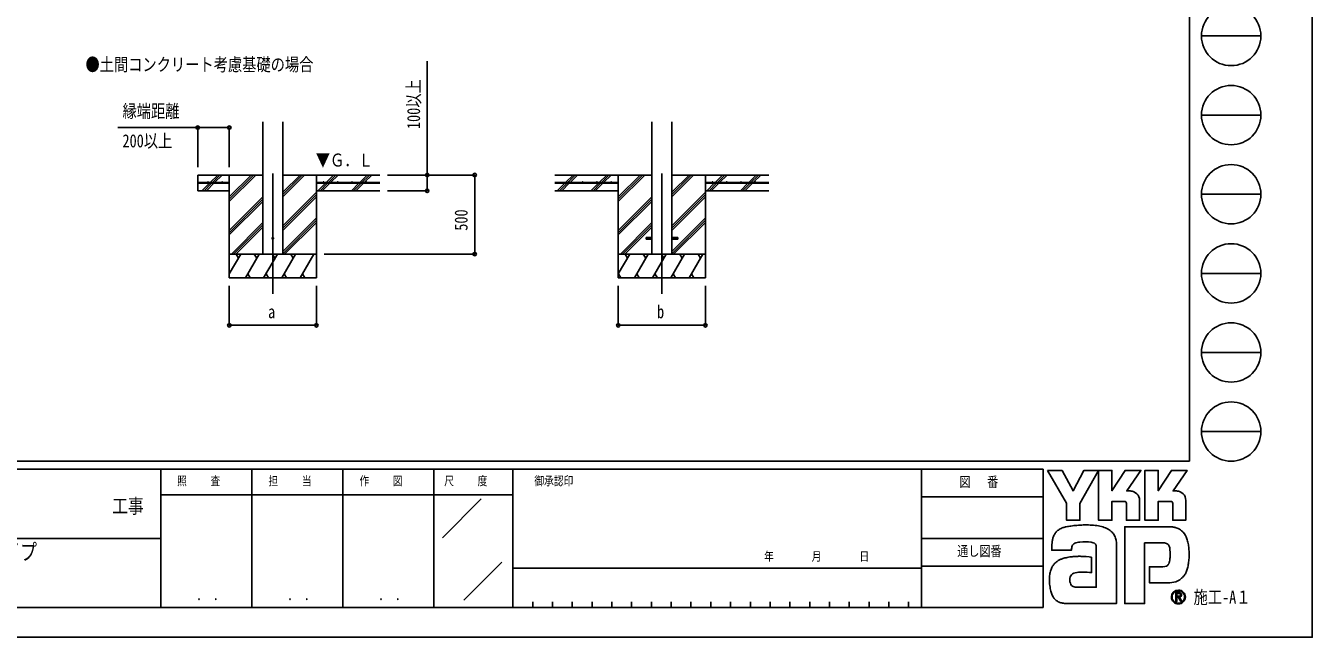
# Model space of a CAD drawing. Units: millimetres, scale not verified. Extents: x -10512 to 10512, y -7425 to 7425.
# Drawn here: x 2385 to 10512, y -7425 to -3560 of the extents above; entities that cross this region are included whole.
import ezdxf
from ezdxf.enums import TextEntityAlignment as Align

# ---------------------------------------------------------------- set-up
doc = ezdxf.new("R2010")
doc.units = ezdxf.units.MM
doc.header["$LTSCALE"] = 30
for name, color, linetype in [('0-2_USER1', 3, 'Continuous'), ('0-3_YKK_12', 2, 'Continuous'), ('0-4_YKK_13', 4, 'Continuous'), ('0-5_YKK_A1', 4, 'Continuous'), ('0-6_YKK_D', 6, 'Continuous'), ('0-7_YKK_ZWAK', 7, 'Continuous')]:
    doc.layers.add(name, color=color, linetype=linetype)
doc.styles.add('ＭＳ ゴシック', font='')
doc.styles.get('ＭＳ ゴシック').set_extended_font_data('MS Gothic')

msp = doc.modelspace()

# ---------------------------------------------------------------- linework, layer by layer
at = {"layer": '0-3_YKK_12'}
for p, q in [((3946.05, -4494.29), (3946.05, -5253.5)), ((6403.44, -4494.29), (6403.44, -5253.5))]:
    msp.add_line(p, q, dxfattribs=at)
at = {"layer": '0-4_YKK_13'}
for p, q in [((6303.44, -4899), (6303.44, -4908)), ((6303.44, -4899), (6340.94, -4899)), ((6303.44, -4908), (6340.94, -4908)), ((6465.94, -4899), (6503.44, -4899)), ((6465.94, -4908), (6503.44, -4908)), ((6503.44, -4899), (6503.44, -4908))]:
    msp.add_line(p, q, dxfattribs=at)
msp.add_circle((3946.05, -4903.5), 5, dxfattribs=at)
at = {"layer": '0-5_YKK_A1'}
for p, q in [((3883.55, -5003.5), (3883.55, -4168.15)), ((4008.55, -5003.5), (4008.55, -4168.15)), ((6340.94, -4167.15), (6340.94, -5003.5)), ((6465.94, -4167.15), (6465.94, -5003.5)), ((3883.55, -4503.5), (3471.05, -4503.5)), ((3471.05, -4503.5), (3471.05, -4603.5)), ((3671.05, -4551), (3471.05, -4551)), ((3550.01, -4551), (3597.51, -4503.5)), ((3564.16, -4551), (3611.66, -4503.5)), ((3578.3, -4551), (3625.8, -4503.5)), ((3671.05, -4503.5), (3671.05, -5153.5)), ((3671.05, -4670.38), (3837.93, -4503.5)), ((3671.05, -4656.24), (3823.79, -4503.5)), ((3671.05, -4642.1), (3809.65, -4503.5)), ((3671.05, -4551), (3671.05, -4556)), ((4008.55, -4641.25), (4146.3, -4503.5)), ((4008.55, -4627.11), (4132.16, -4503.5)), ((4008.55, -4612.96), (4118.01, -4503.5)), ((4008.55, -4503.5), (4621.05, -4503.5)), ((4221.05, -4503.5), (4221.05, -5153.5)), ((4221.05, -4551), (4621.05, -4551)), ((4221.05, -4551), (4221.05, -4556)), ((4282.65, -4551), (4330.15, -4503.5)), ((4296.79, -4551), (4344.29, -4503.5)), ((4310.93, -4551), (4358.43, -4503.5)), ((4494.78, -4551), (4542.28, -4503.5)), ((4508.92, -4551), (4556.42, -4503.5)), ((4523.06, -4551), (4570.56, -4503.5)), ((6340.94, -4503.5), (5728.44, -4503.5)), ((6128.44, -4551), (5728.44, -4551)), ((5795.27, -4551), (5842.77, -4503.5)), ((5809.41, -4551), (5811.08, -4549.33)), ((5814.27, -4546.14), (5856.91, -4503.5)), ((5823.56, -4551), (5871.06, -4503.5)), ((6007.4, -4551), (6054.9, -4503.5)), ((6021.55, -4551), (6069.05, -4503.5)), ((6035.69, -4551), (6083.19, -4503.5)), ((6128.44, -4503.5), (6128.44, -5153.5)), ((6128.44, -4670.38), (6295.32, -4503.5)), ((6128.44, -4656.24), (6281.18, -4503.5)), ((6128.44, -4642.1), (6267.04, -4503.5)), ((6128.44, -4551), (6128.44, -4556)), ((6465.94, -4641.25), (6603.69, -4503.5)), ((6465.94, -4627.11), (6589.55, -4503.5)), ((6465.94, -4612.96), (6575.4, -4503.5)), ((6465.94, -4503.5), (7078.44, -4503.5)), ((6678.44, -4503.5), (6678.44, -5153.5)), ((6678.44, -4551), (7078.44, -4551)), ((6678.44, -4551), (6678.44, -4556)), ((6740.04, -4551), (6787.54, -4503.5)), ((6754.18, -4551), (6801.68, -4503.5)), ((6768.32, -4551), (6815.82, -4503.5)), ((6952.17, -4551), (6999.67, -4503.5)), ((6966.31, -4551), (7013.81, -4503.5)), ((6980.45, -4551), (7027.95, -4503.5)), ((3671.05, -4556), (3471.05, -4556)), ((3671.05, -4603.5), (3471.05, -4603.5)), ((3498.92, -4602.1), (3545.01, -4556)), ((3511.66, -4603.5), (3559.16, -4556)), ((3525.8, -4603.5), (3573.3, -4556)), ((4008.55, -4825.09), (4221.05, -4612.6)), ((4008.55, -4839.24), (4221.05, -4626.74)), ((4221.05, -4556), (4621.05, -4556)), ((4221.05, -4603.5), (4621.05, -4603.5)), ((4230.15, -4603.5), (4277.65, -4556)), ((4244.29, -4603.5), (4291.79, -4556)), ((4258.43, -4603.5), (4305.93, -4556)), ((4442.28, -4603.5), (4489.78, -4556)), ((4456.42, -4603.5), (4503.92, -4556)), ((4470.56, -4603.5), (4518.06, -4556)), ((6128.44, -4556), (5728.44, -4556)), ((6128.44, -4603.5), (5728.44, -4603.5)), ((5742.77, -4603.5), (5790.27, -4556)), ((5756.91, -4603.5), (5804.41, -4556)), ((5771.06, -4603.5), (5818.56, -4556)), ((5956.31, -4602.1), (6002.4, -4556)), ((5969.04, -4603.5), (6016.55, -4556)), ((5983.19, -4603.5), (6030.69, -4556)), ((6465.94, -4825.09), (6678.44, -4612.6)), ((6465.94, -4839.24), (6678.44, -4626.74)), ((6678.44, -4556), (7078.44, -4556)), ((6678.44, -4603.5), (7078.44, -4603.5)), ((6687.53, -4603.5), (6735.04, -4556)), ((6701.68, -4603.5), (6749.18, -4556)), ((6715.82, -4603.5), (6763.32, -4556)), ((6899.67, -4603.5), (6947.17, -4556)), ((6913.81, -4603.5), (6961.31, -4556)), ((6927.95, -4603.5), (6975.45, -4556)), ((3671.05, -4854.23), (3883.55, -4641.73)), ((3671.05, -4868.37), (3883.55, -4655.87)), ((3671.05, -4882.51), (3883.55, -4670.01)), ((4008.55, -4853.38), (4221.05, -4640.88)), ((6128.44, -4854.23), (6340.94, -4641.73)), ((6128.44, -4868.37), (6340.94, -4655.87)), ((6128.44, -4882.51), (6340.94, -4670.01)), ((6465.94, -4853.38), (6678.44, -4640.88)), ((4008.55, -4987.22), (4221.05, -4774.73)), ((4008.55, -5001.37), (4221.05, -4788.87)), ((6465.94, -4987.22), (6678.44, -4774.73)), ((6465.94, -5001.37), (6678.44, -4788.87)), ((3683.91, -5003.5), (3883.55, -4803.86)), ((3698.05, -5003.5), (3883.55, -4818)), ((3712.19, -5003.5), (3883.55, -4832.14)), ((4020.56, -5003.5), (4221.05, -4803.01)), ((6141.3, -5003.5), (6340.94, -4803.86)), ((6155.44, -5003.5), (6340.94, -4818)), ((6169.58, -5003.5), (6340.94, -4832.14)), ((6477.95, -5003.5), (6678.44, -4803.01)), ((4221.05, -5003.5), (3671.05, -5003.5)), ((3671.05, -5128.95), (3743.48, -5003.5)), ((3728.48, -5029.48), (3713.48, -5003.5)), ((3772.35, -5153.5), (3858.95, -5003.5)), ((3843.95, -5029.48), (3828.95, -5003.5)), ((3887.82, -5153.5), (3974.42, -5003.5)), ((3959.42, -5029.48), (3944.42, -5003.5)), ((4003.29, -5153.5), (4089.89, -5003.5)), ((4074.89, -5029.48), (4059.89, -5003.5)), ((4118.76, -5153.5), (4205.36, -5003.5)), ((4175.36, -5003.5), (4175.36, -5003.5)), ((6678.44, -5003.5), (6128.44, -5003.5)), ((6128.44, -5128.95), (6200.87, -5003.5)), ((6185.87, -5029.48), (6170.86, -5003.5)), ((6229.73, -5153.5), (6316.34, -5003.5)), ((6301.34, -5029.48), (6286.34, -5003.5)), ((6345.2, -5153.5), (6431.81, -5003.5)), ((6416.81, -5029.48), (6401.8, -5003.5)), ((6460.67, -5153.5), (6547.28, -5003.5)), ((6532.28, -5029.48), (6517.28, -5003.5)), ((6576.14, -5153.5), (6662.75, -5003.5)), ((6647.75, -5029.48), (6632.75, -5003.5)), ((3671.05, -5153.5), (4221.05, -5153.5)), ((3787.34, -5127.52), (3802.34, -5153.5)), ((3902.81, -5127.52), (3917.81, -5153.5)), ((4018.29, -5127.52), (4033.29, -5153.5)), ((4133.76, -5127.52), (4148.75, -5153.5)), ((6128.44, -5153.5), (6678.44, -5153.5)), ((6129.26, -5127.52), (6144.26, -5153.5)), ((6244.73, -5127.52), (6259.73, -5153.5)), ((6360.2, -5127.52), (6375.2, -5153.5)), ((6475.67, -5127.52), (6490.67, -5153.5)), ((6591.14, -5127.52), (6606.14, -5153.5))]:
    msp.add_line(p, q, dxfattribs=at)
for centre in [(3536.05, -4548.5), (3626.05, -4548.5), (4266.05, -4548.5), (4356.05, -4548.5), (4446.05, -4548.5), (4536.05, -4548.5), (5813.44, -4548.5), (5903.44, -4548.5), (5993.44, -4548.5), (6083.44, -4548.5), (6723.44, -4548.5), (6813.44, -4548.5), (6903.44, -4548.5), (6993.44, -4548.5)]:
    msp.add_circle(centre, 2.5, dxfattribs=at)
at = {"layer": '0-6_YKK_D'}
for p, q in [((3471.05, -4203.5), (2966.51, -4203.5)), ((3471.05, -4453.5), (3471.05, -4202.5)), ((3471.05, -4203.5), (3671.05, -4203.5)), ((3671.05, -4453.5), (3671.05, -4202.5)), ((4671.05, -4503.5), (5222.05, -4503.5)), ((4671.05, -4503.5), (4922.05, -4503.5)), ((5221.05, -5003.5), (5221.05, -4503.5)), ((4671.05, -4603.5), (4922.05, -4603.5)), ((4271.05, -5003.5), (5222.05, -5003.5)), ((3671.05, -5203.5), (3671.05, -5454.5)), ((4221.05, -5203.5), (4221.05, -5454.5)), ((6128.44, -5203.5), (6128.44, -5454.5)), ((6678.44, -5203.5), (6678.44, -5454.5)), ((3671.05, -5453.5), (4221.05, -5453.5)), ((6128.44, -5453.5), (6678.44, -5453.5))]:
    msp.add_line(p, q, dxfattribs=at)
msp.add_lwpolyline([(4921.05, -4603.5), (4921.05, -4503.5), (4921.05, -3785.1)], dxfattribs=at)
for centre in [(3471.05, -4203.5), (3671.05, -4203.5), (4921.05, -4503.5), (5221.05, -4503.5), (4921.05, -4603.5), (5221.05, -5003.5), (3671.05, -5453.5), (4221.05, -5453.5), (6128.44, -5453.5), (6678.44, -5453.5)]:
    msp.add_circle(centre, 10.62, dxfattribs=at)
at = {"layer": '0-7_YKK_ZWAK'}
for p, q in [((9737.55, 6937.5), (9737.55, -6312.5)), ((9812.55, -3625), (10187.55, -3625)), ((9812.55, -4125), (10187.55, -4125)), ((9812.55, -4625), (10187.55, -4625)), ((9812.55, -5125), (10187.55, -5125)), ((9812.55, -5625), (10187.55, -5625)), ((9812.55, -6125), (10187.55, -6125)), ((9737.55, -6312.5), (-9762.45, -6312.5)), ((3237.55, -6362.5), (-12.45, -6362.5)), ((3812.55, -6362.5), (3812.55, -7237.5)), ((4387.55, -6362.5), (4387.55, -7237.5)), ((4962.55, -6362.5), (4962.55, -7237.5)), ((5462.55, -6362.5), (4962.55, -6362.5)), ((8043.8, -6362.5), (5462.55, -6362.5)), ((5462.55, -6362.5), (5462.55, -7237.5)), ((8043.8, -6362.5), (8043.8, -7237.5)), ((8812.55, -6362.5), (8043.8, -6362.5)), ((8812.55, -6362.5), (8812.55, -7237.5)), ((4962.55, -6525), (3237.55, -6525)), ((4962.55, -6525), (5462.55, -6525)), ((5017.76, -6795.73), (5262.59, -6550.9)), ((8043.8, -6537.5), (8812.55, -6537.5)), ((-12.45, -6800), (3237.55, -6800)), ((8043.8, -6800), (8812.55, -6800)), ((5151.68, -7189.97), (5392.23, -6949.42)), ((5462.55, -6987.5), (8043.8, -6987.5)), ((8812.55, -6975), (8043.8, -6975)), ((9697.91, -7139.3), (9697.91, -7139.3)), ((5587.55, -7200), (5587.55, -7237.5)), ((5712.55, -7200), (5712.55, -7237.5)), ((5837.55, -7200), (5837.55, -7237.5)), ((5962.55, -7200), (5962.55, -7237.5)), ((6087.55, -7200), (6087.55, -7237.5)), ((6212.55, -7200), (6212.55, -7237.5)), ((6337.55, -7200), (6337.55, -7237.5)), ((6462.55, -7200), (6462.55, -7237.5)), ((6587.55, -7200), (6587.55, -7237.5)), ((6712.55, -7200), (6712.55, -7237.5)), ((6837.55, -7200), (6837.55, -7237.5)), ((6962.55, -7200), (6962.55, -7237.5)), ((7087.55, -7200), (7087.55, -7237.5)), ((7212.55, -7200), (7212.55, -7237.5)), ((7337.55, -7200), (7337.55, -7237.5)), ((7462.55, -7200), (7462.55, -7237.5)), ((7587.55, -7200), (7587.55, -7237.5)), ((7712.55, -7200), (7712.55, -7237.5)), ((7837.55, -7200), (7837.55, -7237.5)), ((7962.55, -7200), (7962.55, -7237.5)), ((9666.68, -7209.95), (9666.68, -7209.95)), ((-12.45, -7237.5), (3237.55, -7237.5)), ((3237.55, -7237.5), (4962.55, -7237.5)), ((4962.55, -7237.5), (5462.55, -7237.5)), ((5462.55, -7237.5), (8043.8, -7237.5)), ((8043.8, -7237.5), (8812.55, -7237.5))]:
    msp.add_line(p, q, dxfattribs=at)
for points in [[(-10512.5, -7425), (10512.5, -7425), (10512.5, 7425), (-10512.5, 7425)], [(8840.05, -6370), (8932.08, -6370), (9001.18, -6500.25), (9070.1, -6370), (9162.19, -6370), (9044.18, -6579.98), (9044.18, -6685.33), (8960.24, -6685.33), (8960.24, -6577.14)]]:
    msp.add_lwpolyline(points, close=True, dxfattribs=at)
for points in [[(4962.55, -6362.5), (3237.55, -6362.5), (3237.55, -7237.5)], [(9326.37, -6566.52), (9246.92, -6566.52), (9246.92, -6685.24), (9162.29, -6685.24), (9162.29, -6370), (9246.92, -6370), (9246.92, -6498.96), (9330.17, -6370), (9429.6, -6370), (9340.4, -6500.53), (9343.56, -6500.53), (9347.05, -6500.53), (9350.63, -6500.53), (9354.08, -6500.53), (9357.16, -6500.53), (9359.65, -6500.53), (9361.31, -6500.53), (9361.92, -6500.53)], [(9618.78, -6566.52), (9539.42, -6566.52), (9539.42, -6685.33), (9454.74, -6685.33), (9454.74, -6370), (9539.42, -6370), (9539.42, -6498.96), (9622.58, -6370), (9722.01, -6370), (9632.81, -6500.53), (9636, -6500.53), (9639.51, -6500.53), (9643.09, -6500.53), (9646.53, -6500.53), (9649.6, -6500.53), (9652.08, -6500.53), (9653.73, -6500.53), (9654.33, -6500.53)], [(9386.26, -6505.53), (9396.37, -6511.31), (9404.93, -6518.83), (9411.81, -6527.8), (9416.89, -6537.87), (9420.03, -6548.74), (9421.1, -6560.09), (9421.1, -6685.55), (9338.53, -6685.55), (9338.53, -6578.52)], [(9678.7, -6505.53), (9688.84, -6511.31), (9697.44, -6518.83), (9704.35, -6527.8), (9709.46, -6537.87), (9712.62, -6548.74), (9713.7, -6560.09), (9713.7, -6685.33), (9630.93, -6685.33), (9630.93, -6578.52)], [(9572.17, -6828.77), (9452.98, -6828.77), (9452.98, -7212.5), (9328.08, -7212.5), (9328.08, -6726.98), (9618.38, -6726.98)], [(9269.27, -6797.91), (9272.82, -6812.25), (9274.83, -6827.61), (9275.46, -6843.97), (9275.46, -7212.5), (8973.88, -7212.5)], [(9135.97, -6830.31), (9128.18, -6827.25), (9115.73, -6824.67), (9099.85, -6822.75), (9081.77, -6821.74), (9062.71, -6821.82), (9043.91, -6823.21)], [(9696.78, -6761.28), (9704.93, -6771.56), (9711.03, -6781.52), (9715.29, -6790.54)], [(9011.99, -6830.78), (9006.18, -6834.05), (9001.65, -6838.04), (8998.22, -6842.71), (8995.73, -6847.99), (8994.01, -6853.83), (8992.9, -6860.17), (8992.23, -6866.97), (8991.82, -6874.17), (8866.86, -6874.47), (8867.23, -6857.38), (8867.92, -6838.18)], [(9059.87, -6913.82), (9083.52, -6915.38), (9102.11, -6917.46), (9114.28, -6919.42), (9118.63, -6920.58), (9118.63, -7016.18), (9104.81, -7014.72), (9089.64, -7013.9), (9074.12, -7013.58), (9059.22, -7013.63), (9045.92, -7013.91), (9035.21, -7014.27), (9028.06, -7014.59), (9025.46, -7014.73), (9014.66, -7016.71), (9005.34, -7019.8), (8997.51, -7024.03), (8991.17, -7029.42), (8986.32, -7035.99), (8982.96, -7043.76), (8981.09, -7052.75), (8980.71, -7062.98), (8981.91, -7074.22), (8984.29, -7083.52), (8987.73, -7091.04), (8992.07, -7096.97), (8997.15, -7101.49), (9002.83, -7104.76), (9008.97, -7106.98), (9015.4, -7108.31), (9148.16, -7108.31), (9148.16, -6862.68), (9148.19, -6857.81), (9147.94, -6853.05), (9147.32, -6848.47), (9146.25, -6844.12), (9144.66, -6840.06), (9142.46, -6836.37), (9139.59, -6833.1), (9135.97, -6830.31)], [(9614.57, -6902.49), (9614.41, -6886.58), (9613.65, -6872.24), (9611.86, -6859.66), (9608.59, -6848.98)], [(9686.41, -7052.43), (9674.87, -7061.39), (9662.86, -7068.44), (9650.46, -7073.7), (9637.75, -7077.3), (9624.84, -7079.36), (9611.8, -7080.02), (9483.4, -7080.02), (9483.4, -6979.16), (9555.8, -6979.16), (9569.15, -6978.97), (9580.89, -6977.83), (9590.97, -6974.88)], [(9686.52, -7156.49), (9686.45, -7155.03), (9686.27, -7153.62), (9685.97, -7152.26), (9685.55, -7150.97), (9685.01, -7149.75), (9684.35, -7148.59), (9683.58, -7147.52), (9682.7, -7146.53), (9681.54, -7145.51), (9680.26, -7144.62), (9678.85, -7143.86), (9677.33, -7143.23), (9675.7, -7142.74), (9673.96, -7142.39), (9672.12, -7142.18), (9670.19, -7142.11), (9651.25, -7142.11), (9651.25, -7197.85), (9656.97, -7197.85), (9656.97, -7147.79), (9670.19, -7147.79), (9671.56, -7147.84), (9672.84, -7147.97), (9674.04, -7148.19), (9675.16, -7148.5), (9676.18, -7148.89), (9677.11, -7149.36), (9677.94, -7149.92), (9678.66, -7150.56)], [(9680.9, -7156.49), (9680.55, -7159.17), (9679.59, -7161.28), (9678.15, -7162.89), (9676.37, -7164.06), (9674.36, -7164.86), (9672.26, -7165.35), (9670.21, -7165.6), (9668.32, -7165.67), (9663.36, -7165.67), (9665.86, -7169.92), (9682.23, -7198.04), (9688.78, -7198.04), (9673, -7170.98), (9674.48, -7170.68), (9675.89, -7170.31), (9677.23, -7169.86), (9678.49, -7169.33), (9679.67, -7168.72), (9680.77, -7168.04), (9681.78, -7167.28), (9682.7, -7166.44)]]:
    msp.add_lwpolyline(points, dxfattribs=at)
for centre in [(10000.05, -3625), (10000.05, -4125), (10000.05, -4625), (10000.05, -5125), (10000.05, -5625), (10000.05, -6125)]:
    msp.add_circle(centre, 187.5, dxfattribs=at)
for centre, radius, start, end in [((9362.04, -6562.97), 62.44, 78.26798, 90.11215), ((9362.93, -6558.43), 57.81, 66.19963, 78.22058), ((9654.45, -6563.08), 62.55, 78.27851, 90.10826), ((9655.31, -6558.7), 58.09, 66.2483, 78.23226), ((9326.81, -6578.23), 11.72, 358.57817, 92.1683), ((9619.27, -6578.18), 11.67, 358.29941, 92.43455), ((8962.33, -6820.02), 90.45, 122.60463, 137.83438), ((8974.29, -6839.36), 113.2, 108.37421, 122.42809), ((8993.23, -6906.73), 183.13, 100.93159, 107.35499), ((9055.13, -7207.04), 489.75, 97.86054, 101.37938), ((9084.19, -7408.95), 693.73, 94.90201, 97.9576), ((9086.17, -7425.11), 710, 91.6169, 94.94971), ((9083.42, -7310.15), 595.01, 87.51794, 91.66439), ((9091.15, -7144.44), 429.12, 81.92631, 87.59083), ((9113.97, -6988.08), 271.1, 73.67137, 82.05943), ((9147.82, -6874.79), 152.88, 60.60528, 73.9085), ((9161.67, -6847.16), 122.01, 52.17347, 59.90542), ((9613.64, -6860.53), 133.64, 78.73198, 87.96551), ((9617.56, -6840.49), 113.22, 69.03034, 78.69541), ((9621.21, -6830.75), 102.82, 59.39484, 68.9885), ((9622.9, -6827.78), 99.4, 50.3012, 59.3616), ((9094.51, -6851.15), 226.96, 171.55622, 176.72493), ((9017.6, -6839.67), 149.2, 163.48385, 171.57982), ((8979.01, -6828.22), 108.95, 152.2125, 163.4865), ((8962.34, -6819.6), 90.18, 138.03852, 152.12015), ((9044.98, -6909.07), 84.96, 102.4979, 112.84632), ((9061.41, -6979.98), 157.75, 96.37207, 102.75341), ((9174.06, -6831.12), 101.74, 43.55042, 52.14561), ((9180.89, -6824.52), 92.24, 34.48659, 43.50182), ((9180.94, -6824.38), 92.12, 25.58915, 34.43128), ((9172.74, -6828.22), 101.17, 17.43089, 25.54591), ((9622.28, -6828.48), 100.33, 42.05209, 50.28551), ((9572.73, -6857.03), 157.3, 14.76267, 25.00486), ((9476.25, -6883.32), 257.3, 7.9139, 14.95041), ((9572.85, -6890.03), 61.26, 77.94572, 90.63794), ((9578.18, -6865.04), 35.72, 60.20991, 77.92418), ((9581.63, -6858.55), 28.37, 39.8078, 59.75378), ((9576.78, -6862.26), 34.47, 22.65544, 39.38165), ((9330.51, -6903.94), 284.06, 355.2339, 0.29193), ((9379.89, -6897.34), 354.67, 2.54376, 8.01251), ((9324.66, -6900.24), 409.98, 357.76419, 2.60674), ((8981.14, -7040.72), 127.26, 153.89178, 164.94341), ((8962.32, -7031.67), 106.37, 142.04688, 153.80771), ((8958.69, -7029.07), 101.91, 130.60221, 141.94427), ((8964.69, -7036.28), 111.29, 120.60724, 130.53081), ((8976.54, -7056.43), 134.67, 112.58838, 120.58162), ((8992.48, -7094.75), 176.17, 106.61303, 112.59024), ((9017.56, -7179.03), 264.11, 99.87193, 106.59825), ((9031.61, -7258.18), 344.49, 94.78469, 99.91711), ((9038.45, -7336.93), 423.53, 90.80099, 94.81812), ((9039.49, -7395.56), 482.18, 87.57779, 90.82714), ((9579.3, -6948.57), 28.78, 293.91672, 314.09376), ((9575.37, -6945.11), 34, 314.78099, 333.92928), ((9550.12, -6932.85), 62.07, 334.00676, 347.34989), ((9481.24, -6916.9), 132.77, 347.14308, 355.40008), ((9533.51, -6937.79), 197.44, 339.22498, 347.31457), ((9422.87, -6911.98), 311.04, 347.15166, 352.97565), ((9340.42, -6901.25), 394.19, 352.8937, 357.82206), ((9095.33, -7058.72), 243.22, 174.55588, 182.47272), ((9231.24, -7056.58), 379.12, 181.90948, 187.89042), ((9022.45, -7051.74), 170.01, 164.97537, 174.56739), ((9603.07, -6958.47), 125.59, 311.57033, 318.66243), ((9588.53, -6945.72), 144.93, 318.67367, 325.29112), ((9625.9, -6973.56), 98.37, 326.23251, 339.61931), ((9071.73, -7079.01), 218.04, 187.80471, 196.36971), ((8987.51, -7103.89), 130.22, 196.3102, 208.20993), ((9666.75, -7170.47), 44.1, 90.09157, 179.92363), ((9666.48, -7170.33), 39.22, 134.8007, 180.12175), ((9666.59, -7170.11), 39.14, 89.86602, 135.149), ((9666.75, -7170.39), 44.02, 44.93442, 90.08536), ((9666.76, -7170.41), 39.44, 45.03108, 90.11509), ((9672.52, -7156.26), 8.38, 358.3894, 42.86139), ((9666.79, -7170.42), 39.43, 0.00643, 45.07115), ((9667.1, -7170.25), 43.68, 359.78949, 45.13288), ((8950.84, -7123.41), 88.68, 208.29777, 223.35561), ((8942.57, -7130.69), 77.67, 223.64205, 239.63663), ((8949.43, -7118.2), 91.91, 239.8785, 253.65355), ((8962, -7075.02), 136.89, 253.69102, 263.74909), ((8972.65, -6980.24), 232.26, 263.68487, 270.30455), ((9666.49, -7170.52), 43.83, 179.86065, 225.14399), ((9666.32, -7170.58), 39.06, 179.75513, 225.29722), ((9666.7, -7170.53), 43.98, 224.94536, 269.98445), ((9666.61, -7170.94), 39.01, 224.62822, 270.10973), ((9666.62, -7170.35), 39.6, 270.09072, 359.90926), ((9666.69, -7170.31), 44.2, 269.98802, 314.93777), ((9672.69, -7156.89), 13.84, 316.37674, 1.6565), ((9666.99, -7170.6), 43.78, 314.92572, 0.23508)]:
    msp.add_arc(centre, radius, start, end, dxfattribs=at)

# ---------------------------------------------------------------- texts
at = {"layer": '0-2_USER1', "style": 'ＭＳ ゴシック'}
for s, height, width, p in [('●土間コンクリート考慮基礎の場合', 82.48, 0.8, (2762.22, -3871.26)), ('カーポート ジーポートPro/ProG 4500タイプ', 102.6, 0.75, (358.19, -6968.04))]:
    msp.add_text(s, height=height, dxfattribs=dict(at, width=width)).set_placement(p, align=Align.BOTTOM_LEFT)
at = {"layer": '0-5_YKK_A1', "style": 'ＭＳ ゴシック', "width": 0.8}
msp.add_text('▼Ｇ．Ｌ', height=82.48, dxfattribs=at).set_placement((4217.39, -4475.05), align=Align.BOTTOM_LEFT)
at = {"layer": '0-6_YKK_D', "style": 'ＭＳ ゴシック', "width": 0.8}
for s, p in [('100以上', (4901.05, -4213.1)), ('500', (5201.05, -4855.5))]:
    msp.add_text(s, height=82.48, rotation=90, dxfattribs=at).set_placement(p, align=Align.BOTTOM_LEFT)
for s, p in [('縁端距離', (2996.07, -4166)), ('200以上', (2996.07, -4353.5)), ('a', (3916.05, -5433.5)), ('b', (6373.44, -5433.5))]:
    msp.add_text(s, height=82.48, dxfattribs=at).set_placement(p, align=Align.BOTTOM_LEFT)
at = {"layer": '0-7_YKK_ZWAK', "style": 'ＭＳ ゴシック', "width": 0.8}
for s, height, p in [('照     査', 54.99, (3341.05, -6481.25)), ('担     当', 54.99, (3918.05, -6481.25)), ('作     図', 54.99, (4493.05, -6481.25)), ('尺     度', 54.99, (5028.55, -6481.25)), ('御承認印', 54.99, (5597.85, -6481.25)), ('図\u3000 番', 64.15, (8283.51, -6493.75)), ('工事', 91.64, (2930.83, -6668.66)), ('年        月        日', 54.99, (7049.77, -6958.04)), ('通し図番', 64.15, (8269.51, -6931.25)), ('施工-A１', 82.48, (9762.55, -7237.5)), ('． ．', 64.79, (3462.5, -7210.88)), ('． ．', 64.79, (4037.5, -7210.88)), ('． ．', 64.79, (4612.5, -7210.88))]:
    msp.add_text(s, height=height, dxfattribs=at).set_placement(p, align=Align.BOTTOM_LEFT)

doc.saveas('drawing.dxf')
